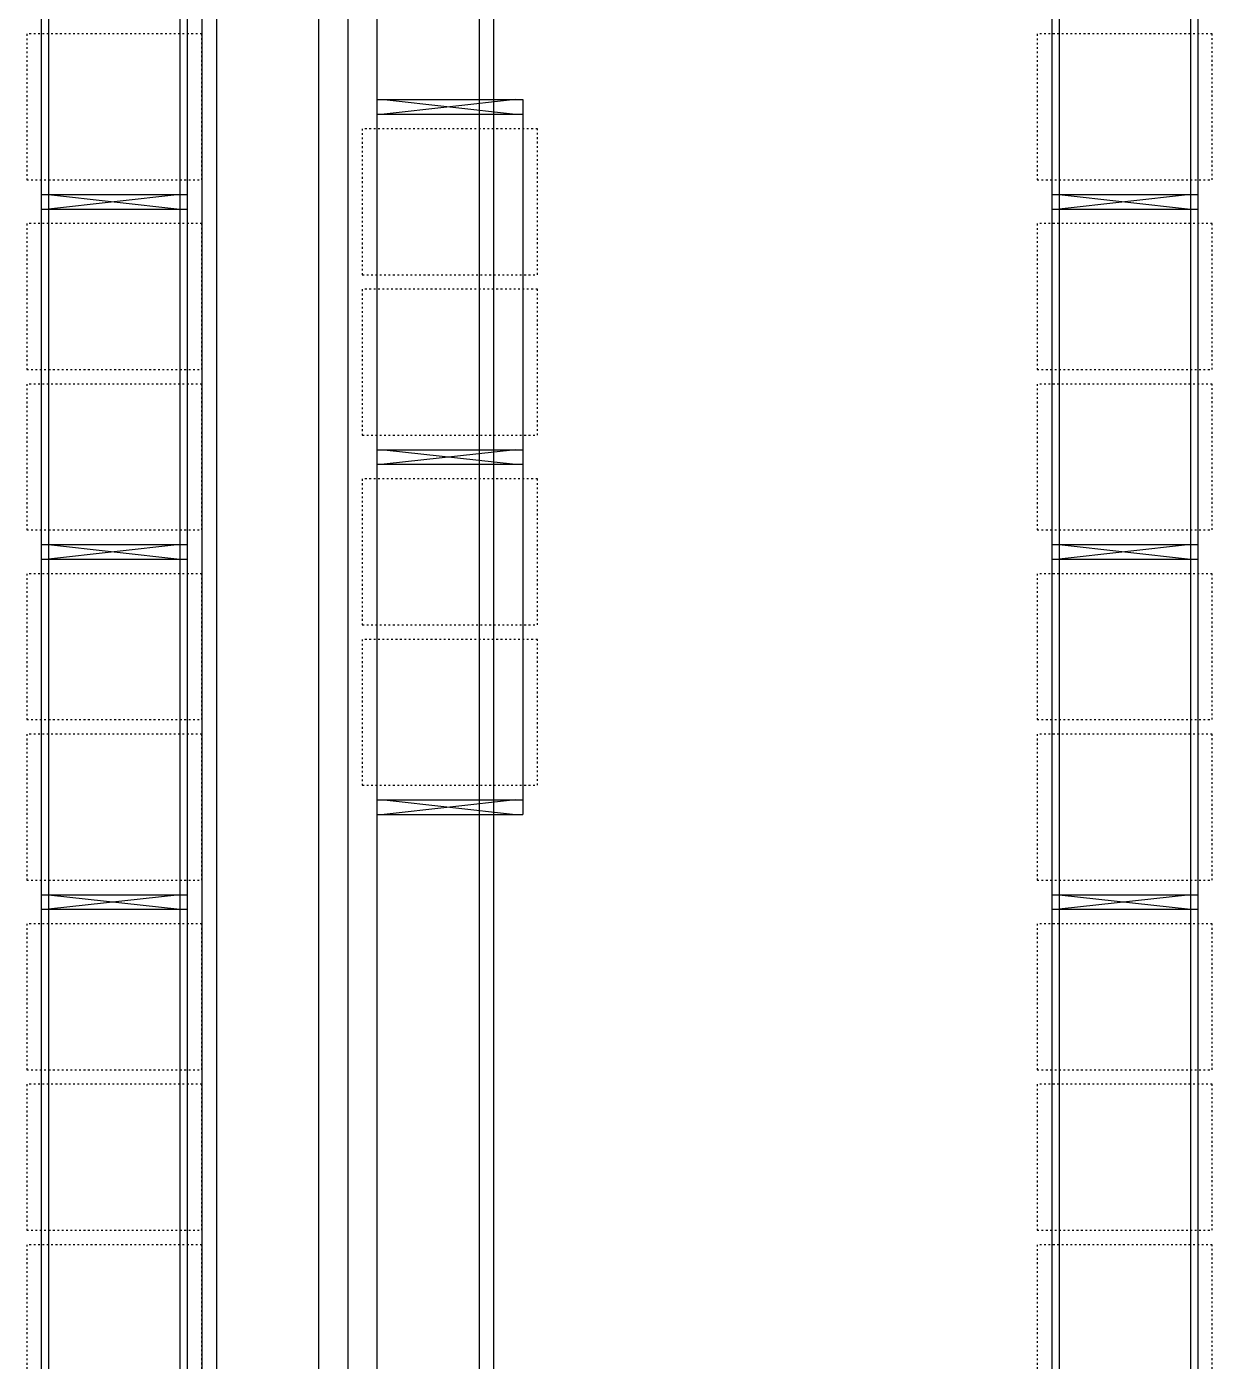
# Model space of a CAD drawing. Header units: millimetres. Extents: x 6622 to 532820, y 3370 to 359312.
# Drawn here: x 478750 to 486875, y 295241 to 304390 of the extents above; entities that cross this region are included whole.
import ezdxf

# ---------------------------------------------------------------- set-up
doc = ezdxf.new("R2010")
doc.units = ezdxf.units.MM
doc.linetypes.add('ACAD_ISO03W100', pattern=[30, 12, -18])

# ---------------------------------------------------------------- blocks, each defined once
blk = doc.blocks.new('货架')
at = {"color": 6}
for p, q in [((213640, 135175), (213640, 115875)), ((213690, 135175), (213690, 115875)), ((214590, 135175), (214590, 115875)), ((214640, 135175), (214640, 115875)), ((213640, 120775), (214640, 120775)), ((213690, 120775), (214590, 120675)), ((214590, 120775), (213690, 120675)), ((213640, 120675), (214640, 120675)), ((213640, 118375), (214640, 118375)), ((213690, 118375), (214590, 118275)), ((214590, 118375), (213690, 118275)), ((213640, 118275), (214640, 118275))]:
    blk.add_line(p, q, dxfattribs=at)
at = {"color": 5}
for p, q in [((213640, 115975), (214640, 115975)), ((213690, 115975), (214590, 115875)), ((214590, 115975), (213690, 115875)), ((213640, 115875), (214640, 115875)), ((213640, 115875), (213640, 112475)), ((213690, 115875), (213690, 112475)), ((214590, 115875), (214590, 112475)), ((214640, 115875), (214640, 112475))]:
    blk.add_line(p, q, dxfattribs=at)
at = {"color": 3, "linetype": 'ACAD_ISO03W100'}
for points in [[(213540, 121875), (213540, 120875), (214740, 120875), (214740, 121875)], [(213540, 120575), (213540, 119575), (214740, 119575), (214740, 120575)], [(213540, 119475), (213540, 118475), (214740, 118475), (214740, 119475)], [(213540, 118175), (213540, 117175), (214740, 117175), (214740, 118175)], [(213540, 117075), (213540, 116075), (214740, 116075), (214740, 117075)], [(213540, 115775), (213540, 114775), (214740, 114775), (214740, 115775)], [(213540, 114675), (213540, 113675), (214740, 113675), (214740, 114675)], [(213540, 113575), (213540, 112575), (214740, 112575), (214740, 113575)]]:
    blk.add_lwpolyline(points, close=True, dxfattribs=at)

msp = doc.modelspace()

# ---------------------------------------------------------------- linework, layer by layer
at = {"color": 1}
for p, q in [((480049.961, 329042.777), (480049.961, 259042.777)), ((481850, 329040), (481850, 259040))]:
    msp.add_line(p, q, dxfattribs=at)
at = {"color": 4}
for p, q in [((480750, 329040), (480750, 259040)), ((480950, 329040), (480950, 259040)), ((481150, 329040), (481150, 259040))]:
    msp.add_line(p, q, dxfattribs=at)
at = {"color": 2}
for p, q in [((479950, 318040), (479950, 268040)), ((481950, 318040), (481950, 268040))]:
    msp.add_line(p, q, dxfattribs=at)
at = {"color": 6}
for p, q in [((481150, 303890), (481150, 298990)), ((481150, 303890), (482150, 303890)), ((481200, 303890), (482100, 303790)), ((482100, 303890), (481200, 303790)), ((482150, 303890), (482150, 298990)), ((481150, 303790), (482150, 303790)), ((481150, 301490), (482150, 301490)), ((481200, 301490), (482100, 301390)), ((482100, 301490), (481200, 301390)), ((481150, 301390), (482150, 301390)), ((481150, 299090), (482150, 299090)), ((481200, 299090), (482100, 298990)), ((482100, 299090), (481200, 298990)), ((481150, 298990), (482150, 298990))]:
    msp.add_line(p, q, dxfattribs=at)
at = {"color": 3, "linetype": 'ACAD_ISO03W100'}
for points in [[(481050, 303690), (481050, 302690), (482250, 302690), (482250, 303690)], [(481050, 302590), (481050, 301590), (482250, 301590), (482250, 302590)], [(481050, 301290), (481050, 300290), (482250, 300290), (482250, 301290)], [(481050, 300190), (481050, 299190), (482250, 299190), (482250, 300190)]]:
    msp.add_lwpolyline(points, close=True, dxfattribs=at)

# ---------------------------------------------------------------- block references
at = {"color": 0}
for p in [(265210, 182465), (272135, 182465)]:
    msp.add_blockref('货架', p, dxfattribs=at)

doc.saveas('drawing.dxf')
